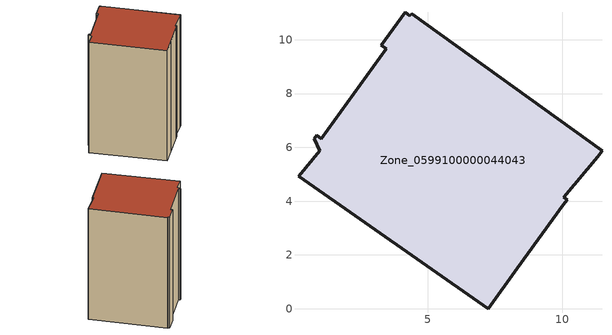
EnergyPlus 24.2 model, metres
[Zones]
Zone_0599100000044043
 floor ground (C_G): 0.97,5.88 0.78,6.32 0.86,6.44 1.04,6.32 3.44,9.66 3.26,9.79 4.15,11.02 4.33,10.89 4.39,10.97 11.47,5.87 11.31,5.65 10.04,4.14 10.18,4.06 10.04,3.86 8.32,1.51 7.25,0 0.19,4.92 z0
 wall outside (C_F): 4.33,10.89 4.15,11.02 3.26,9.79 3.44,9.66 1.04,6.32 0.86,6.44 0.78,6.32 0.97,5.88 0.19,4.92 7.25,0 8.32,1.51 10.04,3.86 10.18,4.06 10.04,4.14 11.31,5.65 11.47,5.87 4.39,10.97 4.33,10.89 z0:14.16
 roof outside (C_R): 11.31,5.65 11.47,5.87 4.39,10.97 4.33,10.89 4.15,11.02 3.26,9.79 3.44,9.66 1.04,6.32 0.86,6.44 0.78,6.32 0.97,5.88 0.19,4.92 7.25,0 8.32,1.51 10.04,3.86 10.18,4.06 10.04,4.14 z14.16
[BUILDING]
Pand.0599100000044043: North Axis=0; Terrain=City; Loads Convergence Tolerance Value=0.04; Temperature Convergence Tolerance Value=0.4; Solar Distribution=FullExterior; Maximum Number of Warmup Days=25; Minimum Number of Warmup Days=1
[Site:Location]
Rotterdam.The.Hague.AP_ZH_NLD Design_Conditions: Latitude=51.96; Longitude=4.45; Time Zone=1; Elevation=-4.5
[SITE:GROUNDTEMPERATURE:BUILDINGSURFACE]
18, 18, 18, 18, 18, 18, 18, 18, 18, 18, 18, 18
[MATERIAL] Thermal Absorptance=0.9; Solar Absorptance=0.7; Visible Absorptance=0.7
Name | Roughness | Thickness | Conductivity | Density | Specific Heat
G.TI.1946 | MediumSmooth | 0.15 | 1 | 540 | 1210
F.TI.1946 | Rough | 0.3 | 0.857143 | 1920 | 840
R.TI.1946 | MediumRough | 0.2 | 0.1 | 1500 | 1000
[CONSTRUCTION]
C_G: G.TI.1946
C_F: F.TI.1946
C_R: R.TI.1946
[ZONE]
Zone_0599100000044043: Type=1; Multiplier=1; Ceiling Height=Autocalculate; Volume=Autocalculate; Floor Area=autocalculate; Part of Total Floor Area=Yes
[ZONEINFILTRATION:DESIGNFLOWRATE]
Infil_Zone_0599100000044043: Zone or ZoneList or Space or SpaceList=Zone_0599100000044043; Schedule=AlwaysOn; Design Flow Rate Calculation Method=Flow/Area; Flow Rate per Floor Area=0.003; Constant Term Coefficient=1; Temperature Term Coefficient=0; Velocity Term Coefficient=0; Velocity Squared Term Coefficient=0
[HVACTEMPLATE:ZONE:IDEALLOADSAIRSYSTEM]
Zone_0599100000044043: Maximum Heating Supply Air Temperature=50; Minimum Cooling Supply Air Temperature=13; Maximum Heating Supply Air Humidity Ratio=0.0156; Minimum Cooling Supply Air Humidity Ratio=0.0077; Heating Limit=NoLimit; Cooling Limit=NoLimit; Dehumidification Control Type=ConstantSensibleHeatRatio; Cooling Sensible Heat Ratio=0.7; Dehumidification Setpoint=60; Humidification Control Type=None; Humidification Setpoint=30; Outdoor Air Method=None; Outdoor Air Flow Rate per Person=0.00944; Outdoor Air Flow Rate per Zone Floor Area=0; Outdoor Air Flow Rate per Zone=0; Demand Controlled Ventilation Type=None; Outdoor Air Economizer Type=NoEconomizer; Heat Recovery Type=None; Sensible Heat Recovery Effectiveness=0.7; Latent Heat Recovery Effectiveness=0.65
[ZONECONTROL:THERMOSTAT]
ThermostatControl_Zone_0599100000044043: Zone or ZoneList=Zone_0599100000044043; Control Type Schedule=DualSetpointControlType; Control 1=Thermostat_Zone_0599100000044043; Temperature Difference Between Cutout And Setpoint=0
[THERMOSTATSETPOINT:DUALSETPOINT]
Thermostat_Zone_0599100000044043: Heating Setpoint Temperature Schedule=HeatingSetpoint_Zone_0599100000044043; Cooling Setpoint Temperature Schedule=CoolingSetpoint_Zone_0599100000044043
[SCHEDULE:COMPACT]
HeatingSetpoint_Zone_0599100000044043: Through: 12/31, For: AllDays, Until: 24:00, 21
CoolingSetpoint_Zone_0599100000044043: Through: 12/31, For: AllDays, Until: 24:00, 24
DualSetpointControlType: Through: 12/31, For: AllDays, Until: 24:00, 4
AlwaysOn: Through: 12/31, For: AllDays, Until: 24:00, 1
